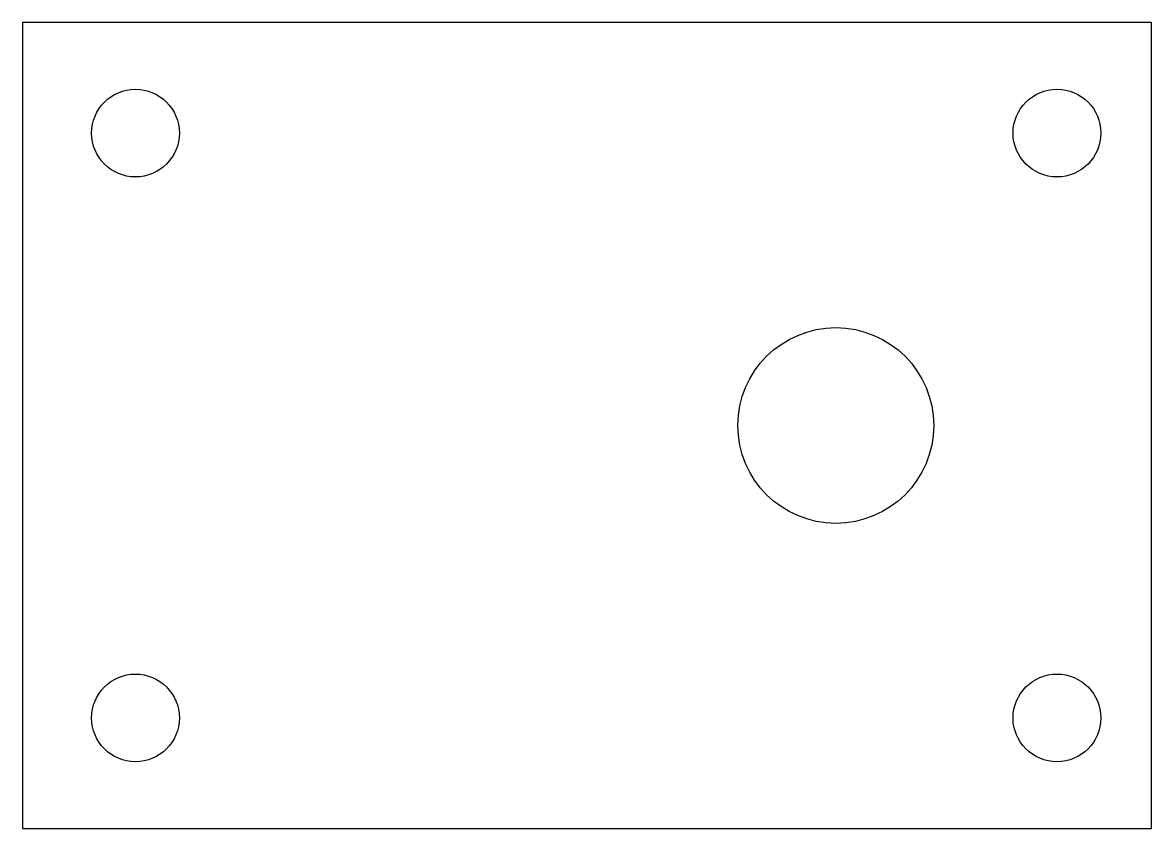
# Model space of a CAD drawing. Header units: millimetres. Extents: x -24.5 to 24.5, y -17.5 to 17.5.
import ezdxf

# ---------------------------------------------------------------- set-up
doc = ezdxf.new("R2010")
doc.units = ezdxf.units.MM

msp = doc.modelspace()

# ---------------------------------------------------------------- linework, layer by layer
at = {"color": 7, "linetype": 'Continuous', "lineweight": 25}
for p, q in [((-24.5, 17.5), (-24.5, -17.5)), ((24.5, 17.5), (-24.5, 17.5)), ((24.5, -17.5), (24.5, 17.5)), ((-24.5, -17.5), (24.5, -17.5))]:
    msp.add_line(p, q, dxfattribs=at)
for centre, radius in [((-19.6, 12.7), 1.905), ((20.4, 12.7), 1.905), ((10.8, 0), 4.25), ((-19.6, -12.7), 1.905), ((20.4, -12.7), 1.905)]:
    msp.add_circle(centre, radius, dxfattribs=at)

doc.saveas('drawing.dxf')
